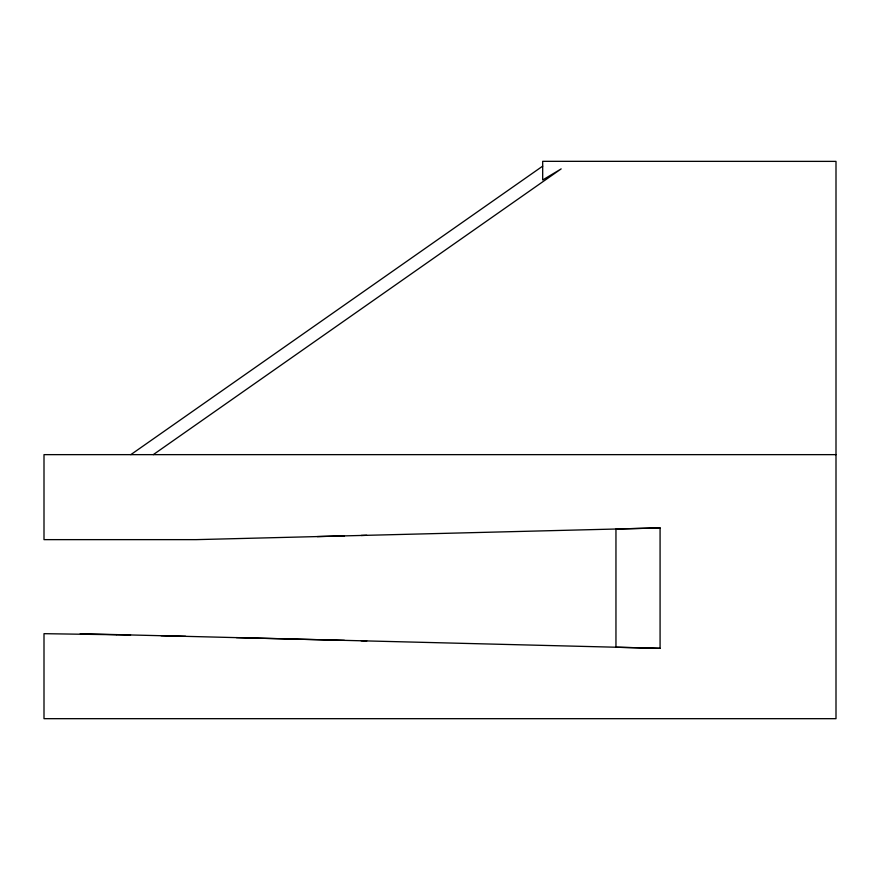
<?xml version="1.0" encoding="UTF-8"?>
<svg xmlns="http://www.w3.org/2000/svg" width="880" height="880" viewBox="0 0 880 880"><rect width="100%" height="100%" fill="white"/><g stroke="black" fill="none" stroke-linecap="round" stroke-linejoin="round"><path stroke-width="1.32" d="M153.285 454.641L561.165 168.894L542.685 179.982L542.685 161.326L836 161.381L836 718.674L44 718.674L44 633.677L130.581 634.964M130.823 454.641L542.685 166.133M361.13 535.469L366.762 535.293M317.306 536.591L344.465 535.887M660.077 527.901L615.956 529.023L615.956 647.229L660.077 648.34L660.077 527.901L196.174 539.638L44 539.638L44 454.641L836 454.641M116.391 634.612L185.669 636.317M236.357 637.604L344.465 640.365M161.029 635.723L660.077 648.34M80.256 633.677L116.512 634.612M361.13 640.772L366.762 640.948"/></g></svg>
